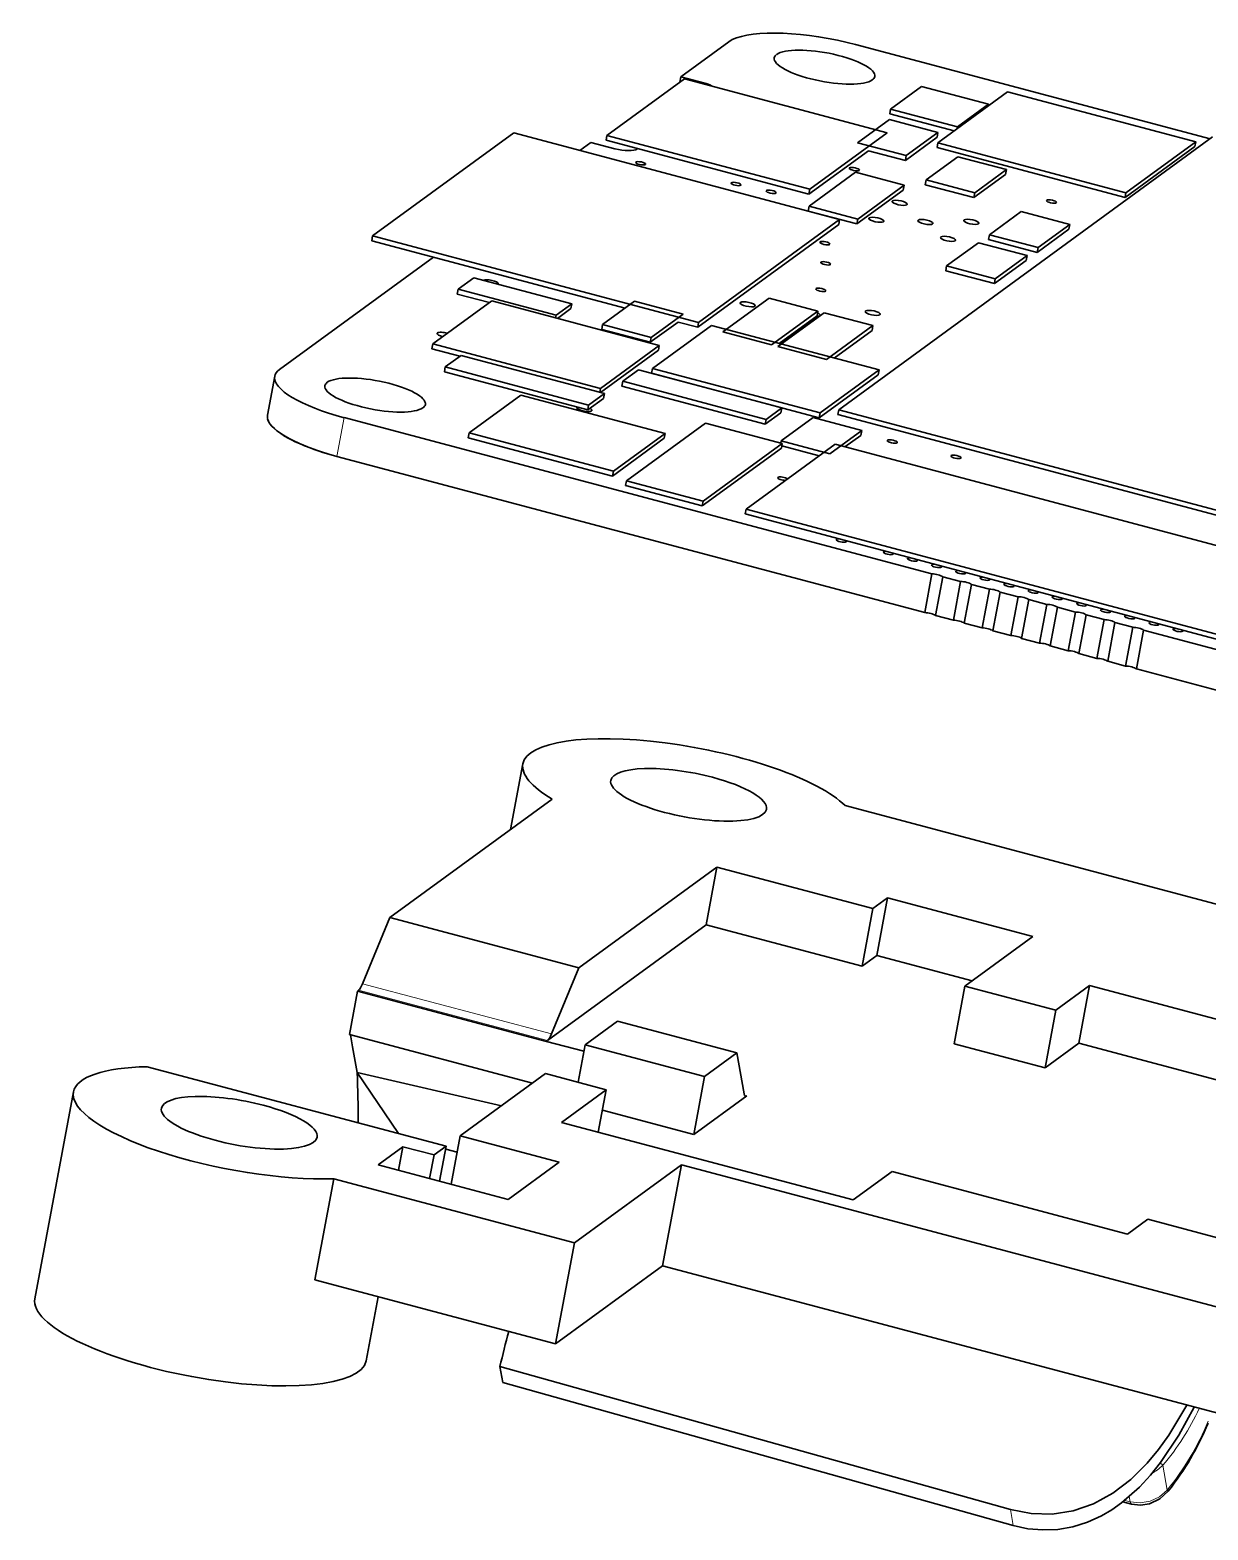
# Model space of a CAD drawing. Extents: x 291 to 1058, y 103 to 772.
# Drawn here: x 863.83 to 886.89, y 742.98 to 772.36 of the extents above; entities that cross this region are included whole.
import ezdxf

# ---------------------------------------------------------------- set-up
doc = ezdxf.new("R2010")
doc.units = 0

msp = doc.modelspace()

# ---------------------------------------------------------------- linework, layer by layer
at = {"color": 7, "lineweight": 35, "ltscale": 0.029106}
msp.add_line((877.509, 772.127), (876.568, 771.44), dxfattribs=at)
at = {"color": 7, "lineweight": 35, "ltscale": 0.004267}
msp.add_line((879.988, 772.071), (879.823, 772.113), dxfattribs=at)
at = {"color": 7, "lineweight": 35, "ltscale": 0.179573}
msp.add_line((886.93, 770.226), (879.988, 772.071), dxfattribs=at)
at = {"color": 7, "lineweight": 35, "ltscale": 0.046945}
msp.add_line((876.639, 771.399), (875.123, 770.292), dxfattribs=at)
at = {"color": 7, "lineweight": 35, "ltscale": 0.002724}
msp.add_line((876.548, 771.333), (876.568, 771.44), dxfattribs=at)
at = {"color": 7, "lineweight": 35, "ltscale": 0.012112}
msp.add_line((876.568, 771.44), (877.037, 771.316), dxfattribs=at)
at = {"color": 7, "lineweight": 35, "ltscale": 0.102769}
msp.add_line((880.612, 770.343), (876.639, 771.399), dxfattribs=at)
at = {"color": 7, "lineweight": 35, "ltscale": 0.00052913}
msp.add_line((877.033, 771.295), (877.037, 771.316), dxfattribs=at)
at = {"color": 7, "lineweight": 35, "ltscale": 0.000768474}
msp.add_line((877.037, 771.316), (877.066, 771.307), dxfattribs=at)
at = {"color": 7, "lineweight": 35, "ltscale": 0.00050279}
msp.add_line((877.062, 771.287), (877.066, 771.307), dxfattribs=at)
at = {"color": 7, "lineweight": 35, "ltscale": 0.018778}
for p, q in [((881.284, 771.252), (880.677, 770.809)), ((881.988, 770.461), (882.595, 770.903))]:
    msp.add_line(p, q, dxfattribs=at)
at = {"color": 7, "lineweight": 35, "ltscale": 0.033916}
for p, q in [((882.595, 770.903), (881.284, 771.252)), ((880.677, 770.809), (881.988, 770.461))]:
    msp.add_line(p, q, dxfattribs=at)
at = {"color": 7, "lineweight": 35, "ltscale": 0.04225}
msp.add_line((882.967, 771.146), (881.602, 770.149), dxfattribs=at)
at = {"color": 7, "lineweight": 35, "ltscale": 0.095252}
msp.add_line((886.649, 770.167), (882.967, 771.146), dxfattribs=at)
at = {"color": 7, "lineweight": 35, "ltscale": 0.002398}
for p, q in [((880.677, 770.809), (880.66, 770.715)), ((875.123, 770.292), (875.105, 770.198)), ((881.604, 770.35), (881.587, 770.255)), ((881.602, 770.149), (881.585, 770.055)), ((886.649, 770.167), (886.632, 770.073)), ((880.982, 769.896), (880.965, 769.801)), ((881.371, 769.421), (881.353, 769.327)), ((882.945, 769.622), (882.927, 769.528)), ((879.095, 769.236), (879.078, 769.142)), ((880.942, 769.316), (880.924, 769.221)), ((882.323, 769.168), (882.305, 769.073)), ((885.284, 769.17), (885.267, 769.076)), ((879.08, 768.905), (879.063, 768.811)), ((879.678, 768.644), (879.66, 768.549)), ((884.184, 768.549), (884.167, 768.455)), ((882.61, 768.348), (882.592, 768.254)), ((883.347, 767.938), (883.329, 767.844)), ((883.562, 768.095), (883.545, 768.001)), ((881.773, 767.737), (881.755, 767.643)), ((882.725, 767.484), (882.707, 767.39)), ((872.207, 767.28), (872.19, 767.186)), ((874.436, 766.995), (874.418, 766.9)), ((879.253, 766.853), (879.236, 766.758)), ((875.038, 766.589), (875.02, 766.494)), ((876.917, 766.628), (876.899, 766.534)), ((880.33, 766.566), (880.313, 766.472)), ((871.715, 766.208), (871.697, 766.114)), ((875.99, 766.336), (875.972, 766.241)), ((876.148, 766.177), (876.13, 766.083)), ((871.957, 765.758), (871.94, 765.663)), ((876.016, 765.729), (875.998, 765.635)), ((875.072, 765.237), (875.055, 765.142)), ((875.432, 765.477), (875.414, 765.383)), ((874.764, 765.011), (874.746, 764.917)), ((878.546, 764.956), (878.529, 764.862)), ((878.238, 764.731), (878.22, 764.637)), ((879.66, 764.919), (879.643, 764.825)), ((876.264, 764.456), (876.246, 764.362)), ((878.555, 764.26), (878.537, 764.166)), ((875.506, 763.53), (875.489, 763.435)), ((877.008, 763.131), (876.99, 763.036))]:
    msp.add_line(p, q, dxfattribs=at)
at = {"color": 7, "lineweight": 35, "ltscale": 0.000866103}
msp.add_line((882.595, 770.903), (882.589, 770.869), dxfattribs=at)
at = {"color": 7, "lineweight": 35, "ltscale": 0.019256}
for p, q in [((880.652, 770.603), (880.03, 770.149)), ((880.982, 769.896), (881.604, 770.35)), ((881.993, 769.875), (881.371, 769.421)), ((882.323, 769.168), (882.945, 769.622)), ((882.725, 767.484), (883.347, 767.938)), ((875.66, 767.043), (875.038, 766.589)), ((875.99, 766.336), (876.612, 766.79))]:
    msp.add_line(p, q, dxfattribs=at)
at = {"color": 7, "lineweight": 35, "ltscale": 0.024632}
for p, q in [((881.604, 770.35), (880.652, 770.603)), ((880.03, 770.149), (880.982, 769.896)), ((882.945, 769.622), (881.993, 769.875)), ((880.942, 769.316), (879.989, 769.569)), ((881.371, 769.421), (882.323, 769.168)), ((882.305, 769.073), (881.353, 769.327)), ((880.015, 768.558), (879.063, 768.811)), ((879.08, 768.905), (880.032, 768.652)), ((884.184, 768.549), (883.232, 768.802)), ((883.545, 768.001), (882.592, 768.254)), ((882.61, 768.348), (883.562, 768.095)), ((882.707, 767.39), (881.755, 767.643)), ((881.773, 767.737), (882.725, 767.484)), ((876.612, 766.79), (875.66, 767.043)), ((879.253, 766.853), (878.301, 767.106)), ((880.33, 766.566), (879.378, 766.819)), ((875.972, 766.241), (875.02, 766.494)), ((875.038, 766.589), (875.99, 766.336)), ((877.392, 766.442), (878.344, 766.189)), ((878.469, 766.156), (879.421, 765.903)), ((880.11, 764.512), (879.158, 764.766))]:
    msp.add_line(p, q, dxfattribs=at)
at = {"color": 7, "lineweight": 35, "ltscale": 0.032563}
msp.add_line((881.918, 770.38), (880.66, 770.715), dxfattribs=at)
at = {"color": 7, "lineweight": 35, "ltscale": 0.085469}
for p, q in [((873.297, 770.34), (870.536, 768.324)), ((879.66, 768.549), (876.899, 766.534)), ((876.917, 766.628), (879.678, 768.644))]:
    msp.add_line(p, q, dxfattribs=at)
at = {"color": 7, "lineweight": 35, "ltscale": 0.165058}
for p, q in [((879.678, 768.644), (873.297, 770.34)), ((870.536, 768.324), (876.917, 766.628))]:
    msp.add_line(p, q, dxfattribs=at)
at = {"color": 7, "lineweight": 35, "ltscale": 0.102768}
for p, q in [((875.123, 770.292), (879.095, 769.236)), ((879.078, 769.142), (875.105, 770.198))]:
    msp.add_line(p, q, dxfattribs=at)
at = {"color": 7, "lineweight": 35, "ltscale": 0.046944}
msp.add_line((879.095, 769.236), (880.612, 770.343), dxfattribs=at)
at = {"color": 7, "lineweight": 35, "ltscale": 0.226525}
msp.add_line((886.979, 770.261), (879.66, 764.919), dxfattribs=at)
at = {"color": 7, "lineweight": 35, "ltscale": 0.019255}
for p, q in [((881.587, 770.255), (880.965, 769.801)), ((882.927, 769.528), (882.305, 769.073)), ((883.562, 768.095), (884.184, 768.549)), ((882.395, 768.191), (881.773, 767.737)), ((884.167, 768.455), (883.545, 768.001)), ((883.329, 767.844), (882.707, 767.39)), ((879.158, 764.766), (878.536, 764.312))]:
    msp.add_line(p, q, dxfattribs=at)
at = {"color": 7, "lineweight": 35, "ltscale": 0.000864603}
msp.add_line((881.988, 770.461), (881.982, 770.427), dxfattribs=at)
at = {"color": 7, "lineweight": 35, "ltscale": 0.006767}
msp.add_line((874.809, 770.156), (874.59, 769.996), dxfattribs=at)
at = {"color": 7, "lineweight": 35, "ltscale": 0.012113}
msp.add_line((875.277, 770.031), (874.809, 770.156), dxfattribs=at)
at = {"color": 7, "lineweight": 35, "ltscale": 0.000296213}
msp.add_line((875.726, 770.033), (875.717, 770.025), dxfattribs=at)
at = {"color": 7, "lineweight": 35, "ltscale": 0.036096}
msp.add_line((880.244, 769.993), (879.078, 769.142), dxfattribs=at)
at = {"color": 7, "lineweight": 35, "ltscale": 0.018647}
msp.add_line((880.965, 769.801), (880.244, 769.993), dxfattribs=at)
at = {"color": 7, "lineweight": 35, "ltscale": 0.095253}
msp.add_line((885.267, 769.076), (881.585, 770.055), dxfattribs=at)
at = {"color": 7, "lineweight": 35, "ltscale": 0.095254}
msp.add_line((881.602, 770.149), (885.284, 769.17), dxfattribs=at)
at = {"color": 7, "lineweight": 35, "ltscale": 0.042251}
msp.add_line((886.632, 770.073), (885.267, 769.076), dxfattribs=at)
at = {"color": 7, "lineweight": 35, "ltscale": 0.042249}
msp.add_line((885.284, 769.17), (886.649, 770.167), dxfattribs=at)
at = {"color": 7, "lineweight": 35, "ltscale": 0.000200263}
for p, q in [((875.683, 769.765), (875.688, 769.771)), ((880.064, 769.612), (880.06, 769.606)), ((877.75, 769.321), (877.745, 769.315)), ((878.239, 769.206), (878.244, 769.213)), ((878.436, 769.169), (878.431, 769.163)), ((883.924, 768.979), (883.919, 768.972)), ((879.505, 767.767), (879.5, 767.761)), ((879.212, 767.286), (879.216, 767.293)), ((878.464, 763.588), (878.468, 763.595)), ((879.811, 762.339), (879.806, 762.333)), ((880.532, 762.132), (880.537, 762.139)), ((880.729, 762.095), (880.724, 762.089)), ((881.202, 761.97), (881.197, 761.963)), ((881.951, 761.755), (881.955, 761.761)), ((882.423, 761.629), (882.428, 761.636)), ((882.62, 761.593), (882.615, 761.586)), ((882.896, 761.504), (882.901, 761.51)), ((883.093, 761.467), (883.088, 761.46)), ((883.842, 761.252), (883.846, 761.259)), ((884.038, 761.216), (884.034, 761.209)), ((884.314, 761.127), (884.319, 761.133)), ((884.984, 760.964), (884.979, 760.958)), ((885.733, 760.749), (885.737, 760.756)), ((885.929, 760.713), (885.924, 760.706)), ((886.205, 760.624), (886.21, 760.63))]:
    msp.add_line(p, q, dxfattribs=at)
at = {"color": 7, "lineweight": 35, "ltscale": 0.00020115}
for p, q in [((875.879, 769.728), (875.875, 769.721)), ((879.868, 769.649), (879.873, 769.655)), ((879.29, 768.202), (879.295, 768.208)), ((879.487, 768.165), (879.482, 768.158)), ((879.308, 767.804), (879.313, 767.811)), ((879.408, 767.249), (879.403, 767.243)), ((880.611, 764.316), (880.616, 764.323)), ((881.859, 764.015), (881.863, 764.021)), ((882.055, 763.978), (882.051, 763.971)), ((879.614, 762.376), (879.619, 762.383)), ((881.478, 761.881), (881.483, 761.887)), ((881.675, 761.844), (881.67, 761.837)), ((883.565, 761.341), (883.561, 761.335)), ((884.787, 761.001), (884.792, 761.007)), ((885.456, 760.838), (885.452, 760.832))]:
    msp.add_line(p, q, dxfattribs=at)
at = {"color": 7, "lineweight": 35, "ltscale": 0.000201508}
for p, q in [((877.553, 769.358), (877.558, 769.365)), ((883.727, 769.016), (883.732, 769.022)), ((880.807, 764.28), (880.803, 764.273)), ((881.005, 762.006), (881.01, 762.013)), ((884.511, 761.09), (884.506, 761.083)), ((886.402, 760.587), (886.397, 760.581))]:
    msp.add_line(p, q, dxfattribs=at)
at = {"color": 7, "lineweight": 35, "ltscale": 0.028137}
for p, q in [((879.989, 769.569), (879.08, 768.905)), ((880.032, 768.652), (880.942, 769.316)), ((878.301, 767.106), (877.392, 766.442)), ((879.378, 766.819), (878.469, 766.156)), ((879.421, 765.903), (880.33, 766.566))]:
    msp.add_line(p, q, dxfattribs=at)
at = {"color": 7, "lineweight": 35, "ltscale": 0.028136}
for p, q in [((880.924, 769.221), (880.015, 768.558)), ((878.344, 766.189), (879.253, 766.853))]:
    msp.add_line(p, q, dxfattribs=at)
at = {"color": 7, "lineweight": 35, "ltscale": 0.019254}
for p, q in [((883.232, 768.802), (882.61, 768.348)), ((879.488, 764.058), (880.11, 764.512))]:
    msp.add_line(p, q, dxfattribs=at)
at = {"color": 7, "lineweight": 35, "ltscale": 0.002397}
for p, q in [((880.032, 768.652), (880.015, 768.558)), ((870.536, 768.324), (870.518, 768.23)), ((880.449, 765.698), (880.431, 765.604)), ((879.296, 764.857), (879.279, 764.763)), ((872.424, 764.466), (872.406, 764.372)), ((880.11, 764.512), (880.093, 764.418)), ((875.248, 763.715), (875.231, 763.621)), ((877.847, 762.972), (877.829, 762.878))]:
    msp.add_line(p, q, dxfattribs=at)
at = {"color": 7, "lineweight": 35, "ltscale": 0.12834}
msp.add_line((875.48, 766.911), (870.518, 768.23), dxfattribs=at)
at = {"color": 7, "lineweight": 35, "ltscale": 0.024634}
for p, q in [((883.347, 767.938), (882.395, 768.191)), ((878.536, 764.312), (879.488, 764.058))]:
    msp.add_line(p, q, dxfattribs=at)
at = {"color": 7, "lineweight": 35, "ltscale": 0.093404}
msp.add_line((871.73, 767.908), (868.712, 765.705), dxfattribs=at)
at = {"color": 7, "lineweight": 35, "ltscale": 0.009545}
msp.add_line((872.516, 767.505), (872.207, 767.28), dxfattribs=at)
at = {"color": 7, "lineweight": 35, "ltscale": 0.049681}
msp.add_line((874.436, 766.995), (872.516, 767.505), dxfattribs=at)
at = {"color": 7, "lineweight": 35, "ltscale": 0.03568}
for p, q in [((872.867, 767.05), (871.715, 766.208)), ((874.995, 765.336), (876.148, 766.177)), ((879.296, 764.857), (880.449, 765.698))]:
    msp.add_line(p, q, dxfattribs=at)
at = {"color": 7, "lineweight": 35, "ltscale": 0.016387}
msp.add_line((872.823, 767.017), (872.19, 767.186), dxfattribs=at)
at = {"color": 7, "lineweight": 35, "ltscale": 0.04968}
msp.add_line((872.207, 767.28), (874.128, 766.769), dxfattribs=at)
at = {"color": 7, "lineweight": 35, "ltscale": 0.084865}
for p, q in [((876.148, 766.177), (872.867, 767.05)), ((871.715, 766.208), (874.995, 765.336)), ((876.016, 765.729), (879.296, 764.857))]:
    msp.add_line(p, q, dxfattribs=at)
at = {"color": 7, "lineweight": 35, "ltscale": 0.009548}
for p, q in [((874.128, 766.769), (874.436, 766.995)), ((875.055, 765.142), (874.746, 764.917))]:
    msp.add_line(p, q, dxfattribs=at)
at = {"color": 7, "lineweight": 35, "ltscale": 0.001328}
msp.add_line((874.128, 766.769), (874.118, 766.717), dxfattribs=at)
at = {"color": 7, "lineweight": 35, "ltscale": 0.008175}
msp.add_line((874.418, 766.9), (874.154, 766.707), dxfattribs=at)
at = {"color": 7, "lineweight": 35, "ltscale": 0.022915}
for p, q in [((879.236, 766.758), (878.495, 766.218)), ((880.313, 766.472), (879.572, 765.932))]:
    msp.add_line(p, q, dxfattribs=at)
at = {"color": 7, "lineweight": 35, "ltscale": 0.016747}
msp.add_line((876.514, 766.636), (875.972, 766.241), dxfattribs=at)
at = {"color": 7, "lineweight": 35, "ltscale": 0.035679}
for p, q in [((877.168, 766.571), (876.016, 765.729)), ((880.431, 765.604), (879.279, 764.763))]:
    msp.add_line(p, q, dxfattribs=at)
at = {"color": 7, "lineweight": 35, "ltscale": 0.009972}
msp.add_line((876.899, 766.534), (876.514, 766.636), dxfattribs=at)
at = {"color": 7, "lineweight": 35, "ltscale": 0.084867}
for p, q in [((880.449, 765.698), (877.168, 766.571)), ((879.279, 764.763), (875.998, 765.635))]:
    msp.add_line(p, q, dxfattribs=at)
at = {"color": 7, "lineweight": 35, "ltscale": 0.014193}
msp.add_line((872.246, 765.968), (871.697, 766.114), dxfattribs=at)
at = {"color": 7, "lineweight": 35, "ltscale": 0.009546}
for p, q in [((872.266, 765.983), (871.957, 765.758)), ((874.764, 765.011), (875.072, 765.237)), ((878.238, 764.731), (878.546, 764.956)), ((878.529, 764.862), (878.22, 764.637))]:
    msp.add_line(p, q, dxfattribs=at)
at = {"color": 7, "lineweight": 35, "ltscale": 0.072599}
for p, q in [((875.072, 765.237), (872.266, 765.983)), ((871.957, 765.758), (874.764, 765.011)), ((878.22, 764.637), (875.414, 765.383)), ((875.432, 765.477), (878.238, 764.731))]:
    msp.add_line(p, q, dxfattribs=at)
at = {"color": 7, "lineweight": 35, "ltscale": 0.035058}
msp.add_line((876.13, 766.083), (874.998, 765.256), dxfattribs=at)
at = {"color": 7, "lineweight": 35, "ltscale": 0.019302}
for p, q in [((868.477, 764.815), (868.619, 765.574)), ((881.905, 760.797), (882.047, 761.556)), ((882.116, 760.741), (882.258, 761.5)), ((883.029, 760.498), (883.171, 761.257)), ((883.24, 760.442), (883.382, 761.201)), ((884.153, 760.199), (884.294, 760.958)), ((884.714, 760.05), (884.856, 760.809)), ((884.926, 759.994), (885.067, 760.753))]:
    msp.add_line(p, q, dxfattribs=at)
at = {"color": 7, "lineweight": 35, "ltscale": 0.072597}
for p, q in [((874.746, 764.917), (871.94, 765.663)), ((878.546, 764.956), (875.74, 765.702))]:
    msp.add_line(p, q, dxfattribs=at)
at = {"color": 7, "lineweight": 35, "ltscale": 0.009547}
msp.add_line((875.74, 765.702), (875.432, 765.477), dxfattribs=at)
at = {"color": 7, "lineweight": 35, "ltscale": 0.001914}
msp.add_line((874.995, 765.336), (874.981, 765.261), dxfattribs=at)
at = {"color": 7, "lineweight": 35, "ltscale": 0.031434}
msp.add_line((873.439, 765.207), (872.424, 764.466), dxfattribs=at)
at = {"color": 7, "lineweight": 35, "ltscale": 0.073064}
msp.add_line((876.264, 764.456), (873.439, 765.207), dxfattribs=at)
at = {"color": 7, "lineweight": 13, "ltscale": 0.019302}
msp.add_line((869.836, 764.006), (869.978, 764.765), dxfattribs=at)
at = {"color": 7, "lineweight": 35, "ltscale": 0.297661}
for p, q in [((869.978, 764.765), (881.485, 761.705)), ((885.629, 760.603), (897.136, 757.544)), ((885.488, 759.844), (896.994, 756.785)), ((885.488, 759.844), (896.994, 756.785))]:
    msp.add_line(p, q, dxfattribs=at)
at = {"color": 7, "lineweight": 35, "ltscale": 0.047883}
for p, q in [((877.053, 764.659), (875.506, 763.53)), ((878.537, 764.166), (876.99, 763.036))]:
    msp.add_line(p, q, dxfattribs=at)
at = {"color": 7, "lineweight": 35, "ltscale": 0.038838}
for p, q in [((878.555, 764.26), (877.053, 764.659)), ((876.99, 763.036), (875.489, 763.435))]:
    msp.add_line(p, q, dxfattribs=at)
at = {"color": 7, "lineweight": 35, "ltscale": 0.411829}
for p, q in [((895.563, 760.592), (879.643, 764.825)), ((879.66, 764.919), (895.581, 760.687))]:
    msp.add_line(p, q, dxfattribs=at)
at = {"color": 7, "lineweight": 35, "ltscale": 0.073063}
for p, q in [((875.231, 763.621), (872.406, 764.372)), ((872.424, 764.466), (875.248, 763.715))]:
    msp.add_line(p, q, dxfattribs=at)
at = {"color": 7, "lineweight": 35, "ltscale": 0.031433}
msp.add_line((876.246, 764.362), (875.231, 763.621), dxfattribs=at)
at = {"color": 7, "lineweight": 35, "ltscale": 0.031435}
msp.add_line((875.248, 763.715), (876.264, 764.456), dxfattribs=at)
at = {"color": 7, "lineweight": 35, "ltscale": 0.009614}
msp.add_line((880.093, 764.418), (879.782, 764.191), dxfattribs=at)
at = {"color": 7, "lineweight": 35, "ltscale": 0.047882}
msp.add_line((877.008, 763.131), (878.555, 764.26), dxfattribs=at)
at = {"color": 7, "lineweight": 35, "ltscale": 0.053883}
msp.add_line((879.588, 764.243), (877.847, 762.972), dxfattribs=at)
at = {"color": 7, "lineweight": 35, "ltscale": 0.001132}
msp.add_line((878.536, 764.312), (878.528, 764.267), dxfattribs=at)
at = {"color": 7, "lineweight": 35, "ltscale": 0.018904}
msp.add_line((879.276, 764.016), (878.545, 764.21), dxfattribs=at)
at = {"color": 7, "lineweight": 35, "ltscale": 0.307029}
for p, q in [((891.456, 761.088), (879.588, 764.243)), ((877.847, 762.972), (889.716, 759.817))]:
    msp.add_line(p, q, dxfattribs=at)
at = {"color": 7, "lineweight": 35, "ltscale": 0.29766}
msp.add_line((869.836, 764.006), (881.343, 760.946), dxfattribs=at)
msp.add_line((869.836, 764.006), (881.343, 760.946), dxfattribs=at)
at = {"color": 7, "lineweight": 35, "ltscale": 0.038839}
msp.add_line((875.506, 763.53), (877.008, 763.131), dxfattribs=at)
at = {"color": 7, "lineweight": 35, "ltscale": 0.307028}
msp.add_line((889.698, 759.723), (877.829, 762.878), dxfattribs=at)
at = {"color": 7, "lineweight": 35, "ltscale": 0.019304}
for p, q in [((881.343, 760.946), (881.485, 761.705)), ((881.554, 760.89), (881.696, 761.649)), ((882.467, 760.648), (882.609, 761.407)), ((882.678, 760.591), (882.82, 761.35)), ((883.591, 760.349), (883.732, 761.108)), ((883.802, 760.293), (883.944, 761.052)), ((884.364, 760.143), (884.506, 760.902)), ((885.276, 759.901), (885.418, 760.66)), ((885.488, 759.844), (885.629, 760.603))]:
    msp.add_line(p, q, dxfattribs=at)
at = {"color": 7, "lineweight": 35, "ltscale": 0.00020239}
for p, q in [((882.147, 761.718), (882.143, 761.712)), ((883.369, 761.378), (883.374, 761.384)), ((885.26, 760.875), (885.264, 760.882))]:
    msp.add_line(p, q, dxfattribs=at)
at = {"color": 7, "lineweight": 35, "ltscale": 0.009071}
for p, q in [((881.696, 761.649), (882.047, 761.556)), ((882.258, 761.5), (882.609, 761.407)), ((882.82, 761.35), (883.171, 761.257)), ((883.382, 761.201), (883.732, 761.108)), ((881.554, 760.89), (881.905, 760.797)), ((881.554, 760.89), (881.905, 760.797)), ((883.944, 761.052), (884.294, 760.958)), ((884.506, 760.902), (884.856, 760.809)), ((882.116, 760.741), (882.467, 760.648)), ((882.116, 760.741), (882.467, 760.648)), ((882.678, 760.591), (883.029, 760.498)), ((882.678, 760.591), (883.029, 760.498)), ((885.067, 760.753), (885.418, 760.66)), ((883.24, 760.442), (883.591, 760.349)), ((883.24, 760.442), (883.591, 760.349)), ((883.802, 760.293), (884.153, 760.199)), ((883.802, 760.293), (884.153, 760.199)), ((884.364, 760.143), (884.714, 760.05)), ((884.364, 760.143), (884.714, 760.05)), ((884.926, 759.994), (885.276, 759.901)), ((884.926, 759.994), (885.276, 759.901))]:
    msp.add_line(p, q, dxfattribs=at)
at = {"color": 7, "lineweight": 35, "ltscale": 0.032641}
msp.add_line((873.237, 756.7), (873.477, 757.983), dxfattribs=at)
at = {"color": 7, "lineweight": 35, "ltscale": 0.098365}
msp.add_line((874.051, 757.294), (870.873, 754.975), dxfattribs=at)
at = {"color": 7, "lineweight": 35}
msp.add_line((879.785, 757.167), (902.027, 751.253), dxfattribs=at)
at = {"color": 7, "lineweight": 35, "ltscale": 0.083655}
msp.add_line((874.573, 753.991), (877.275, 755.964), dxfattribs=at)
at = {"color": 7, "lineweight": 35, "ltscale": 0.028774}
for p, q in [((877.275, 755.964), (877.064, 754.832)), ((880.33, 755.152), (880.118, 754.02)), ((884.572, 753.643), (884.361, 752.512)), ((883.911, 753.161), (883.7, 752.029)), ((877.035, 751.861), (876.824, 750.729))]:
    msp.add_line(p, q, dxfattribs=at)
at = {"color": 7, "lineweight": 35, "ltscale": 0.079014}
msp.add_line((877.275, 755.964), (880.33, 755.152), dxfattribs=at)
at = {"color": 7, "lineweight": 35, "ltscale": 0.008919}
msp.add_line((880.33, 755.152), (880.618, 755.362), dxfattribs=at)
at = {"color": 7, "lineweight": 35, "ltscale": 0.028776}
for p, q in [((880.618, 755.362), (880.407, 754.231)), ((882.132, 753.634), (881.92, 752.502))]:
    msp.add_line(p, q, dxfattribs=at)
at = {"color": 7, "lineweight": 35, "ltscale": 0.073606}
msp.add_line((880.618, 755.362), (883.463, 754.606), dxfattribs=at)
at = {"color": 7, "lineweight": 35, "ltscale": 0.035008}
msp.add_line((870.34, 753.68), (870.873, 754.975), dxfattribs=at)
at = {"color": 7, "lineweight": 35, "ltscale": 0.09569}
for p, q in [((870.873, 754.975), (874.573, 753.991)), ((870.238, 753.533), (873.937, 752.55))]:
    msp.add_line(p, q, dxfattribs=at)
at = {"color": 7, "lineweight": 35, "ltscale": 0.096089}
msp.add_line((873.96, 752.566), (877.064, 754.832), dxfattribs=at)
at = {"color": 7, "lineweight": 35, "ltscale": 0.079012}
msp.add_line((877.064, 754.832), (880.118, 754.02), dxfattribs=at)
at = {"color": 7, "lineweight": 35, "ltscale": 0.041217}
msp.add_line((883.463, 754.606), (882.132, 753.634), dxfattribs=at)
at = {"color": 7, "lineweight": 35, "ltscale": 0.00892}
msp.add_line((880.118, 754.02), (880.407, 754.231), dxfattribs=at)
at = {"color": 7, "lineweight": 35, "ltscale": 0.048219}
msp.add_line((880.407, 754.231), (882.271, 753.735), dxfattribs=at)
at = {"color": 7, "lineweight": 35, "ltscale": 0.035007}
msp.add_line((874.039, 752.696), (874.573, 753.991), dxfattribs=at)
at = {"color": 7, "lineweight": 35, "ltscale": 0.021581}
msp.add_line((870.238, 753.533), (870.08, 752.685), dxfattribs=at)
at = {"color": 7, "lineweight": 35, "ltscale": 0.000696781}
msp.add_line((870.238, 753.533), (870.26, 753.55), dxfattribs=at)
at = {"color": 7, "lineweight": 13, "ltscale": 0.095688}
msp.add_line((870.26, 753.55), (873.96, 752.566), dxfattribs=at)
at = {"color": 7, "lineweight": 13, "ltscale": 0.09569}
msp.add_line((870.34, 753.68), (874.039, 752.696), dxfattribs=at)
at = {"color": 7, "lineweight": 35, "ltscale": 0.046028}
msp.add_line((882.132, 753.634), (883.911, 753.161), dxfattribs=at)
at = {"color": 7, "lineweight": 35, "ltscale": 0.020468}
msp.add_line((883.911, 753.161), (884.572, 753.643), dxfattribs=at)
at = {"color": 7, "lineweight": 35, "ltscale": 0.160816}
msp.add_line((884.572, 753.643), (890.789, 751.99), dxfattribs=at)
at = {"color": 7, "lineweight": 35, "ltscale": 0.019604}
msp.add_line((875.328, 752.945), (874.695, 752.483), dxfattribs=at)
at = {"color": 7, "lineweight": 35, "ltscale": 0.06053}
msp.add_line((875.328, 752.945), (877.668, 752.323), dxfattribs=at)
at = {"color": 7, "lineweight": 35, "ltscale": 0.092763}
msp.add_line((870.08, 752.685), (873.665, 751.732), dxfattribs=at)
at = {"color": 7, "lineweight": 35, "ltscale": 0.005897}
msp.add_line((870.103, 752.679), (870.144, 752.446), dxfattribs=at)
at = {"color": 7, "lineweight": 35, "ltscale": 0.012856}
msp.add_line((870.144, 752.446), (870.234, 751.94), dxfattribs=at)
at = {"color": 7, "lineweight": 35, "ltscale": 0.018986}
msp.add_line((873.937, 752.55), (874.671, 752.355), dxfattribs=at)
at = {"color": 7, "lineweight": 35, "ltscale": 0.018678}
msp.add_line((874.695, 752.483), (874.558, 751.749), dxfattribs=at)
at = {"color": 7, "lineweight": 35, "ltscale": 0.060528}
msp.add_line((874.695, 752.483), (877.035, 751.861), dxfattribs=at)
at = {"color": 7, "lineweight": 35, "ltscale": 0.019605}
msp.add_line((877.668, 752.323), (877.035, 751.861), dxfattribs=at)
at = {"color": 7, "lineweight": 35, "ltscale": 0.020367}
msp.add_line((877.81, 751.521), (877.668, 752.323), dxfattribs=at)
at = {"color": 7, "lineweight": 35, "ltscale": 0.046027}
msp.add_line((881.92, 752.502), (883.7, 752.029), dxfattribs=at)
at = {"color": 7, "lineweight": 35, "ltscale": 0.020467}
msp.add_line((883.7, 752.029), (884.361, 752.512), dxfattribs=at)
at = {"color": 7, "lineweight": 35, "ltscale": 0.135432}
msp.add_line((884.361, 752.512), (889.596, 751.12), dxfattribs=at)
at = {"color": 7, "lineweight": 35, "ltscale": 0.151384}
msp.add_line((866.124, 752.054), (871.976, 750.498), dxfattribs=at)
at = {"color": 7, "lineweight": 35, "ltscale": 0.072431}
msp.add_line((870.234, 751.94), (873.056, 751.287), dxfattribs=at)
at = {"color": 7, "lineweight": 35, "ltscale": 0.036072}
msp.add_line((871.044, 750.746), (870.234, 751.94), dxfattribs=at)
at = {"color": 7, "lineweight": 35, "ltscale": 0.051668}
msp.add_line((873.921, 751.918), (872.252, 750.699), dxfattribs=at)
at = {"color": 7, "lineweight": 35, "ltscale": 0.030733}
msp.add_line((875.109, 751.602), (873.921, 751.918), dxfattribs=at)
at = {"color": 7, "lineweight": 35, "ltscale": 0.10311}
msp.add_line((864.68, 751.562), (863.923, 747.508), dxfattribs=at)
at = {"color": 7, "lineweight": 35, "ltscale": 0.027135}
msp.add_line((874.232, 750.962), (875.109, 751.602), dxfattribs=at)
at = {"color": 7, "lineweight": 35, "ltscale": 0.021151}
msp.add_line((875.109, 751.602), (874.954, 750.77), dxfattribs=at)
at = {"color": 7, "lineweight": 35, "ltscale": 0.032038}
msp.add_line((876.824, 750.729), (877.859, 751.485), dxfattribs=at)
at = {"color": 7, "lineweight": 13, "ltscale": 0.001081}
msp.add_line((877.817, 751.496), (877.859, 751.485), dxfattribs=at)
at = {"color": 7, "lineweight": 35, "ltscale": 0.046274}
msp.add_line((875.035, 751.205), (876.824, 750.729), dxfattribs=at)
at = {"color": 7, "lineweight": 35, "ltscale": 0.147736}
msp.add_line((879.943, 749.444), (874.232, 750.962), dxfattribs=at)
at = {"color": 7, "lineweight": 35, "ltscale": 0.024128}
msp.add_line((872.252, 750.699), (872.074, 749.751), dxfattribs=at)
at = {"color": 7, "lineweight": 35, "ltscale": 0.050035}
msp.add_line((872.252, 750.699), (874.186, 750.185), dxfattribs=at)
at = {"color": 7, "lineweight": 35, "ltscale": 0.01507}
msp.add_line((870.641, 750.132), (871.128, 750.487), dxfattribs=at)
at = {"color": 7, "lineweight": 35, "ltscale": 0.011748}
msp.add_line((871.128, 750.487), (871.042, 750.025), dxfattribs=at)
at = {"color": 7, "lineweight": 35, "ltscale": 0.01578}
msp.add_line((871.738, 750.325), (871.128, 750.487), dxfattribs=at)
at = {"color": 7, "lineweight": 35, "ltscale": 0.011746}
msp.add_line((871.738, 750.325), (871.652, 749.863), dxfattribs=at)
at = {"color": 7, "lineweight": 35, "ltscale": 0.007357}
msp.add_line((871.976, 750.498), (871.738, 750.325), dxfattribs=at)
at = {"color": 7, "lineweight": 35, "ltscale": 0.017481}
msp.add_line((871.976, 750.498), (871.848, 749.811), dxfattribs=at)
at = {"color": 7, "lineweight": 35, "ltscale": 0.005866}
msp.add_line((871.966, 750.442), (872.192, 750.382), dxfattribs=at)
at = {"color": 7, "lineweight": 35, "ltscale": 0.065816}
msp.add_line((873.186, 749.455), (870.641, 750.132), dxfattribs=at)
at = {"color": 7, "lineweight": 35, "ltscale": 0.030954}
msp.add_line((874.186, 750.185), (873.186, 749.455), dxfattribs=at)
at = {"color": 7, "lineweight": 35, "ltscale": 0.064817}
msp.add_line((874.489, 748.607), (876.583, 750.135), dxfattribs=at)
at = {"color": 7, "lineweight": 35, "ltscale": 0.050355}
for p, q in [((876.583, 750.135), (876.213, 748.155)), ((869.775, 749.86), (869.406, 747.88))]:
    msp.add_line(p, q, dxfattribs=at)
at = {"color": 7, "lineweight": 35, "ltscale": 0.331253}
msp.add_line((889.388, 746.731), (876.583, 750.135), dxfattribs=at)
at = {"color": 7, "lineweight": 35, "ltscale": 0.02366}
msp.add_line((880.708, 750.002), (879.943, 749.444), dxfattribs=at)
at = {"color": 7, "lineweight": 35, "ltscale": 0.119149}
msp.add_line((885.314, 748.777), (880.708, 750.002), dxfattribs=at)
at = {"color": 7, "lineweight": 35, "ltscale": 0.121928}
msp.add_line((869.775, 749.86), (874.489, 748.607), dxfattribs=at)
at = {"color": 7, "lineweight": 35, "ltscale": 0.012298}
msp.add_line((885.711, 749.067), (885.314, 748.777), dxfattribs=at)
at = {"color": 7, "lineweight": 35, "ltscale": 0.044818}
msp.add_line((887.443, 748.607), (885.711, 749.067), dxfattribs=at)
at = {"color": 7, "lineweight": 35, "ltscale": 0.050357}
msp.add_line((874.489, 748.607), (874.119, 746.627), dxfattribs=at)
at = {"color": 7, "lineweight": 35, "ltscale": 0.064818}
msp.add_line((874.119, 746.627), (876.213, 748.155), dxfattribs=at)
at = {"color": 7, "lineweight": 35, "ltscale": 0.286829}
msp.add_line((887.301, 745.208), (876.213, 748.155), dxfattribs=at)
at = {"color": 7, "lineweight": 35, "ltscale": 0.009369}
msp.add_line((869.406, 747.88), (869.768, 747.784), dxfattribs=at)
at = {"color": 7, "lineweight": 35, "ltscale": 0.112559}
msp.add_line((869.768, 747.784), (874.119, 746.627), dxfattribs=at)
at = {"color": 7, "lineweight": 35, "ltscale": 0.031897}
msp.add_line((870.645, 747.55), (870.411, 746.296), dxfattribs=at)
at = {"color": 7, "lineweight": 35, "ltscale": 0.007846}
msp.add_line((873.083, 745.87), (873.028, 746.18), dxfattribs=at)
at = {"color": 7, "lineweight": 35, "ltscale": 0.259433}
msp.add_line((883.021, 743.38), (873.028, 746.18), dxfattribs=at)
at = {"color": 7, "lineweight": 35, "ltscale": 0.259431}
msp.add_line((873.083, 745.87), (883.075, 743.069), dxfattribs=at)
at = {"color": 7, "lineweight": 13, "ltscale": 0.001689}
msp.add_line((885.956, 744.297), (886.003, 744.249), dxfattribs=at)
at = {"color": 7, "lineweight": 13, "ltscale": 0.012398}
msp.add_line((886.003, 744.249), (886.09, 743.761), dxfattribs=at)
at = {"color": 7, "lineweight": 35, "ltscale": 0.004323}
msp.add_line((885.392, 743.489), (885.225, 743.534), dxfattribs=at)
at = {"color": 7, "lineweight": 13, "ltscale": 0.002798}
msp.add_line((885.367, 743.532), (885.259, 743.561), dxfattribs=at)
at = {"color": 7, "lineweight": 13, "ltscale": 0.00264}
msp.add_line((885.349, 743.636), (885.367, 743.532), dxfattribs=at)
at = {"color": 7, "lineweight": 13, "ltscale": 0.000680237}
msp.add_line((886.111, 743.744), (886.09, 743.761), dxfattribs=at)
at = {"color": 7, "lineweight": 13, "ltscale": 0.007899}
msp.add_line((883.076, 743.068), (883.021, 743.38), dxfattribs=at)
at = {"color": 7, "lineweight": 35, "ltscale": 2.66483e-05}
msp.add_line((883.076, 743.068), (883.075, 743.069), dxfattribs=at)
at = {"color": 7, "lineweight": 35}
for points in [[(883.021, 743.38), (883.428, 743.301), (883.842, 743.292), (884.252, 743.357), (884.649, 743.493), (885.029, 743.702), (885.38, 743.972), (885.699, 744.291), (885.919, 744.557), (886.121, 744.838), (886.477, 745.427)], [(886.621, 745.388), (886.318, 744.837), (885.962, 744.306), (885.762, 744.056), (885.547, 743.822), (885.194, 743.51), (885.005, 743.377), (884.807, 743.26), (884.531, 743.134), (884.245, 743.044), (883.95, 742.993), (883.657, 742.981), (883.364, 743.006), (883.076, 743.068)], [(885.392, 743.489), (885.571, 743.468), (885.745, 743.495), (885.95, 743.594), (886.111, 743.744)]]:
    msp.add_lwpolyline(points, dxfattribs=at)
at = {"color": 7, "lineweight": 13}
msp.add_lwpolyline([(885.367, 743.532), (885.564, 743.511), (885.759, 743.546), (885.939, 743.632), (886.09, 743.761)], dxfattribs=at)
at = {"color": 7, "lineweight": 35}
for centre, radius, start, end in [((878.503, 771.786), 0.108, 122.3391, 166.1185), ((880.26, 771.471), 0.108, 302.3391, 346.1185), ((880.721, 768.996), 0.0162, 122.3391, 166.1185), ((880.266, 768.664), 0.0162, 122.3391, 166.1185), ((881.227, 768.619), 0.0162, 122.3391, 166.1185), ((882.125, 768.622), 0.0162, 122.3391, 166.1185), ((881.67, 768.29), 0.0162, 122.3391, 166.1185), ((877.743, 767.008), 0.0162, 122.3391, 166.1185), ((879.235, 766.881), 0.134, 263.7714, 294.606), ((880.195, 766.84), 0.0162, 122.3391, 166.1185), ((871.813, 766.41), 0.0162, 122.3391, 166.1185), ((871.464, 765.05), 0.108, 302.3391, 346.1185), ((874.55, 764.957), 0.0162, 122.3391, 166.1185), ((879.654, 762.31), 0.0809, 85.4542, 115.6792), ((879.795, 762.34), 0.0156, 359.7744, 56.5598), ((880.572, 762.067), 0.0801, 85.6294, 115.8009), ((880.714, 762.095), 0.0155, 359.5784, 56.172), ((881.045, 761.94), 0.0809, 85.4604, 115.6831), ((881.186, 761.97), 0.0157, 359.799, 56.608), ((881.518, 761.814), 0.0812, 85.3952, 115.6426), ((881.659, 761.844), 0.0157, 359.8883, 56.7823), ((881.99, 761.69), 0.0802, 85.6169, 115.7932), ((882.132, 761.718), 0.0155, 359.5883, 56.1917), ((882.463, 761.564), 0.0799, 85.6829, 115.8338), ((882.605, 761.593), 0.0155, 359.5805, 56.176), ((882.936, 761.437), 0.0815, 85.3353, 115.6054), ((883.077, 761.467), 0.0158, 359.9855, 56.9709), ((883.408, 761.312), 0.0802, 85.6112, 115.7897), ((883.55, 761.341), 0.0155, 359.5417, 56.0987), ((883.881, 761.188), 0.0789, 85.8919, 115.9617), ((884.023, 761.216), 0.0151, 359.0416, 55.1258), ((884.354, 761.062), 0.0793, 85.8154, 115.915), ((884.496, 761.09), 0.0152, 359.2127, 55.432), ((884.826, 760.938), 0.0781, 86.0704, 116.0702), ((884.969, 760.964), 0.0149, 358.7687, 54.551), ((885.299, 760.811), 0.0786, 85.9686, 116.0084), ((885.441, 760.839), 0.015, 358.9181, 54.8672), ((885.771, 760.687), 0.0777, 86.1566, 116.1224), ((885.914, 760.713), 0.0148, 358.6366, 54.2682), ((886.244, 760.561), 0.0771, 86.3062, 116.2125), ((886.387, 760.587), 0.0147, 358.4226, 53.8028), ((840.695, 750.83), 29.559, 0.2438, 2.1514), ((881.734, 747.194), 5.575, 321.7611, 337.6515)]:
    msp.add_arc(centre, radius, start, end, dxfattribs=at)
at = {"color": 7, "lineweight": 13}
for centre, radius, start, end in [((882.355, 747.378), 4.807, 319.3864, 335.2132), ((881.887, 747.167), 5.411, 320.9746, 337.7008), ((885.442, 744.781), 0.773, 296.883, 316.5659)]:
    msp.add_arc(centre, radius, start, end, dxfattribs=at)
at = {"color": 7, "lineweight": 35}
for centre, major_axis, ratio, start_param, end_param in [((879.382, 771.629), (1.966, -0.367), 0.282878, 1.397587, 2.881117), ((879.382, 771.629), (0.983, -0.184), 0.282878, 0.000096, 2.881115), ((879.382, 771.629), (0.983, -0.184), 0.282878, 3.141689, 6.022707), ((876.899, 771.239), (-0.369, 0.069), 0.282878, 3.816948, 4.298072), ((875.368, 770.121), (-0.369, 0.069), 0.282878, 1.376855, 2.860386), ((875.781, 769.746), (0.0983, -0.0184), 0.282878, 3.141689, 6.022707), ((875.781, 769.746), (0.0983, -0.0184), 0.282878, 0.000096, 2.881115), ((879.966, 769.631), (0.0983, -0.0184), 0.282878, 3.141689, 6.022707), ((879.966, 769.631), (0.0983, -0.0184), 0.282878, 0.000096, 2.881115), ((877.651, 769.34), (0.0983, -0.0184), 0.282878, 3.141689, 6.022707), ((877.651, 769.34), (0.0983, -0.0184), 0.282878, 0.000096, 2.881115), ((878.337, 769.188), (0.0983, -0.0184), 0.282878, 3.141689, 6.022707), ((878.337, 769.188), (0.0983, -0.0184), 0.282878, 0.000096, 2.881115), ((880.853, 768.972), (0.147, -0.028), 0.282878, 3.141689, 6.022707), ((880.853, 768.972), (-0.147, 0.028), 0.282878, 3.141689, 6.022707), ((880.853, 768.972), (-0.147, 0.028), 0.282878, 2.881115, 3.141689), ((883.826, 768.997), (0.0983, -0.0184), 0.282878, 3.141689, 6.022707), ((883.826, 768.997), (0.0983, -0.0184), 0.282878, 0.000096, 2.881115), ((880.398, 768.64), (0.147, -0.028), 0.282878, 3.141689, 6.022707), ((880.398, 768.64), (-0.147, 0.028), 0.282878, 3.141689, 6.022707), ((880.398, 768.64), (-0.147, 0.028), 0.282878, 2.881115, 3.141689), ((881.359, 768.596), (0.147, -0.028), 0.282878, 3.141689, 6.022707), ((881.359, 768.596), (-0.147, 0.028), 0.282878, 3.141689, 6.022707), ((881.359, 768.596), (-0.147, 0.028), 0.282878, 2.881115, 3.141689), ((882.257, 768.599), (0.147, -0.028), 0.282878, 3.141689, 6.022707), ((882.257, 768.599), (-0.147, 0.028), 0.282878, 3.141689, 6.022707), ((882.257, 768.599), (-0.147, 0.028), 0.282878, 2.881115, 3.141689), ((879.389, 768.183), (0.0983, -0.0184), 0.282878, 3.141689, 6.022707), ((879.389, 768.183), (0.0983, -0.0184), 0.282878, 0.000096, 2.881115), ((881.802, 768.266), (0.147, -0.028), 0.282878, 3.141689, 6.022707), ((881.802, 768.266), (-0.147, 0.028), 0.282878, 3.141689, 6.022707), ((881.802, 768.266), (-0.147, 0.028), 0.282878, 2.881115, 3.141689), ((879.406, 767.786), (0.0983, -0.0184), 0.282878, 3.141689, 6.022707), ((879.406, 767.786), (0.0983, -0.0184), 0.282878, 0.000096, 2.881115), ((872.844, 767.416), (-0.147, 0.028), 0.282878, 3.141689, 6.022707), ((872.844, 767.416), (-0.147, 0.028), 0.282878, 2.881115, 3.141689), ((879.31, 767.268), (0.0983, -0.0184), 0.282878, 3.141689, 6.022707), ((879.31, 767.268), (0.0983, -0.0184), 0.282878, 0.000096, 2.881115), ((877.875, 766.985), (0.147, -0.028), 0.282878, 3.141689, 6.022707), ((877.875, 766.985), (-0.147, 0.028), 0.282878, 3.141689, 6.022707), ((877.875, 766.985), (-0.147, 0.028), 0.282878, 2.881115, 3.141689), ((879.15, 766.797), (-0.147, 0.028), 0.282878, 3.141689, 4.056526), ((879.15, 766.797), (-0.147, 0.028), 0.282878, 2.881115, 3.141689), ((880.327, 766.816), (0.147, -0.028), 0.282878, 3.141689, 6.022707), ((880.327, 766.816), (-0.147, 0.028), 0.282878, 3.141689, 6.022707), ((880.327, 766.816), (-0.147, 0.028), 0.282878, 2.881115, 3.141689), ((871.945, 766.386), (0.147, -0.028), 0.282878, 3.141689, 4.525811), ((871.945, 766.386), (-0.147, 0.028), 0.282878, 4.376487, 6.022707), ((870.585, 765.207), (1.966, -0.367), 0.282878, 3.141689, 4.451912), ((870.585, 765.207), (1.966, -0.367), 0.282878, 2.881114, 3.141689), ((870.585, 765.207), (0.983, -0.184), 0.282878, 0.000096, 2.881115), ((870.585, 765.207), (-0.983, 0.184), 0.282878, 0.000096, 2.881115), ((870.585, 765.207), (-0.983, 0.184), 0.282878, 6.022707, 6.283282), ((874.682, 764.934), (0.147, -0.028), 0.282878, 3.141689, 6.022707), ((874.682, 764.934), (-0.147, 0.028), 0.282878, 3.141689, 3.974667), ((870.443, 764.448), (1.966, -0.367), 0.282878, 3.141689, 4.451912), ((870.443, 764.448), (1.966, -0.367), 0.282878, 3.273813, 4.451912), ((874.682, 764.934), (-0.147, 0.028), 0.282878, 2.881115, 3.141689), ((880.709, 764.298), (0.0983, -0.0184), 0.282878, 3.141689, 6.022707), ((880.709, 764.298), (0.0983, -0.0184), 0.282878, 0.000096, 2.881115), ((881.957, 763.996), (0.0983, -0.0184), 0.282878, 3.141689, 6.022707), ((881.957, 763.996), (0.0983, -0.0184), 0.282878, 0.000096, 2.881115), ((878.562, 763.57), (0.0983, -0.0184), 0.282878, 3.141689, 5.392233), ((878.562, 763.57), (0.0983, -0.0184), 0.282878, 0.36539, 2.881115), ((879.712, 762.358), (0.0983, -0.0184), 0.282878, 3.141689, 6.022707), ((880.631, 762.114), (0.0983, -0.0184), 0.282878, 3.141689, 6.022707), ((881.104, 761.988), (0.0983, -0.0184), 0.282878, 3.141689, 6.022707), ((881.576, 761.862), (0.0983, -0.0184), 0.282878, 3.141689, 6.022707), ((881.56, 761.655), (-0.148, 0.028), 0.282878, 3.606544, 5.297279), ((882.049, 761.737), (0.0983, -0.0184), 0.282878, 3.141689, 6.022707), ((882.122, 761.506), (-0.148, 0.028), 0.282878, 3.606544, 5.297279), ((882.522, 761.611), (0.0983, -0.0184), 0.282878, 3.141689, 6.022707), ((882.684, 761.356), (-0.148, 0.028), 0.282878, 3.606544, 5.297279), ((882.994, 761.485), (0.0983, -0.0184), 0.282878, 3.141689, 6.022707), ((883.246, 761.207), (-0.148, 0.028), 0.282878, 3.606544, 5.297279), ((883.467, 761.36), (0.0983, -0.0184), 0.282878, 3.141689, 6.022707), ((883.94, 761.234), (0.0983, -0.0184), 0.282878, 3.141689, 6.022707), ((884.413, 761.108), (0.0983, -0.0184), 0.282878, 3.141689, 6.022707), ((881.418, 760.896), (0.148, -0.028), 0.282878, 0.464951, 2.155686), ((881.418, 760.896), (0.148, -0.028), 0.282878, 0.464951, 2.155686), ((883.808, 761.058), (-0.148, 0.028), 0.282878, 3.606544, 5.297279), ((884.37, 760.908), (-0.148, 0.028), 0.282878, 3.606544, 5.297279), ((884.885, 760.982), (0.0983, -0.0184), 0.282878, 3.141689, 6.022707), ((885.358, 760.857), (0.0983, -0.0184), 0.282878, 3.141689, 6.022707), ((881.98, 760.747), (0.148, -0.028), 0.282878, 0.464951, 2.155686), ((881.98, 760.747), (0.148, -0.028), 0.282878, 0.464951, 2.155686), ((882.542, 760.597), (0.148, -0.028), 0.282878, 0.464951, 2.155686), ((882.542, 760.597), (0.148, -0.028), 0.282878, 0.464951, 2.155686), ((884.932, 760.759), (-0.148, 0.028), 0.282878, 3.606544, 5.297279), ((885.493, 760.609), (-0.148, 0.028), 0.282878, 3.606544, 5.297279), ((885.831, 760.731), (0.0983, -0.0184), 0.282878, 3.141689, 6.022707), ((886.304, 760.605), (0.0983, -0.0184), 0.282878, 3.141689, 6.022707), ((883.104, 760.448), (0.148, -0.028), 0.282878, 0.464951, 2.155686), ((883.104, 760.448), (0.148, -0.028), 0.282878, 0.464951, 2.155686), ((883.666, 760.299), (0.148, -0.028), 0.282878, 0.464951, 2.155686), ((883.666, 760.299), (0.148, -0.028), 0.282878, 0.464951, 2.155686), ((884.228, 760.149), (0.148, -0.028), 0.282878, 0.464951, 2.155686), ((884.228, 760.149), (0.148, -0.028), 0.282878, 0.464951, 2.155686), ((884.79, 760), (0.148, -0.028), 0.282878, 0.464951, 2.155686), ((884.79, 760), (0.148, -0.028), 0.282878, 0.464951, 2.155686), ((885.352, 759.85), (0.148, -0.028), 0.282878, 0.464951, 2.155686), ((885.352, 759.85), (0.148, -0.028), 0.282878, 0.464951, 2.155686), ((876.721, 757.378), (3.244, -0.606), 0.282878, 0.39062, 3.141593), ((876.721, 757.378), (3.244, -0.606), 0.282878, 3.141593, 3.800813), ((876.721, 757.378), (1.524, -0.284), 0.282878, 1.310318, 3.141689), ((876.721, 757.378), (1.524, -0.284), 0.282878, 3.141689, 6.283282), ((876.721, 757.378), (1.524, -0.284), 0.282878, 0.000096, 1.310318), ((870.313, 753.833), (-0.077, -0.29), 0.247023, 0.296239, 1.081637), ((874.012, 752.849), (0.077, 0.29), 0.247023, 3.437831, 4.22323), ((867.924, 750.956), (3.244, -0.606), 0.282878, 2.210825, 3.141593), ((867.924, 750.956), (3.244, -0.606), 0.282878, 3.141593, 5.371609), ((867.924, 750.956), (1.524, -0.284), 0.282878, 1.310318, 3.141689), ((877.911, 751.768), (-0.077, -0.29), 0.247023, 5.794026, 6.283191), ((877.911, 751.768), (-0.077, -0.29), 0.247023, 0.000006, 0.296239), ((867.924, 750.956), (1.524, -0.284), 0.282878, 3.141689, 6.283282), ((867.924, 750.956), (1.524, -0.284), 0.282878, 0.000096, 1.310318), ((867.167, 746.902), (-3.244, 0.606), 0.282878, 6.283185, 9.42471), ((874.503, 746.561), (-1.393, -5.241), 0.247023, 4.718879, 4.850596)]:
    msp.add_ellipse(centre, major_axis=major_axis, ratio=ratio, start_param=start_param, end_param=end_param, dxfattribs=at)
at = {"color": 7, "lineweight": 13}
msp.add_ellipse((885.469, 743.779), major_axis=(0.077, 0.29), ratio=0.247023, start_param=2.652368, end_param=3.141593, dxfattribs=at)

doc.saveas('drawing.dxf')
